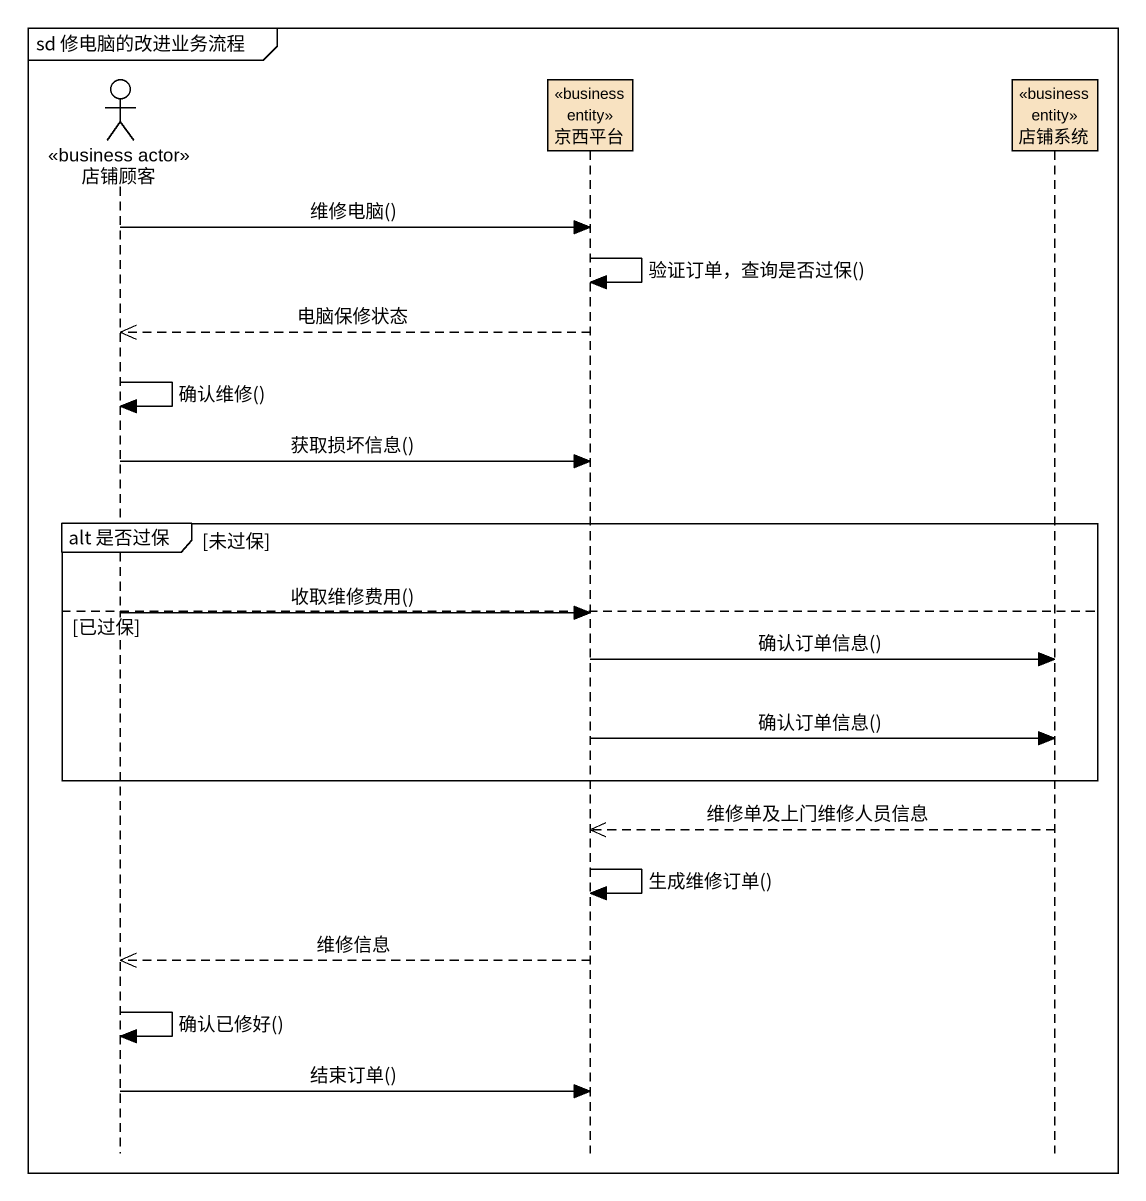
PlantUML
@startuml
mainframe sd 修电脑的改进业务流程
hide footbox
actor 店铺顾客 <<business actor>>
participant 京西平台 <<business entity>> #F8E2C1
participant 店铺系统 <<business entity>> #F8E2C1

店铺顾客 -> 京西平台 : 维修电脑()
京西平台 -> 京西平台 : 验证订单，查询是否过保()
京西平台 -->> 店铺顾客 : 电脑保修状态
店铺顾客 -> 店铺顾客 : 确认维修()
店铺顾客 -> 京西平台 : 获取损坏信息()
group alt 是否过保 [未过保]
else 已过保
  店铺顾客 -> 京西平台 : 收取维修费用()
  京西平台 -> 店铺系统 : 确认订单信息()
  京西平台 -> 店铺系统 : 确认订单信息()
end
店铺系统 -->> 京西平台 : 维修单及上门维修人员信息
京西平台 -> 京西平台 : 生成维修订单()
京西平台 -->> 店铺顾客 : 维修信息
店铺顾客 -> 店铺顾客 : 确认已修好()
店铺顾客 -> 京西平台 : 结束订单()
@enduml
